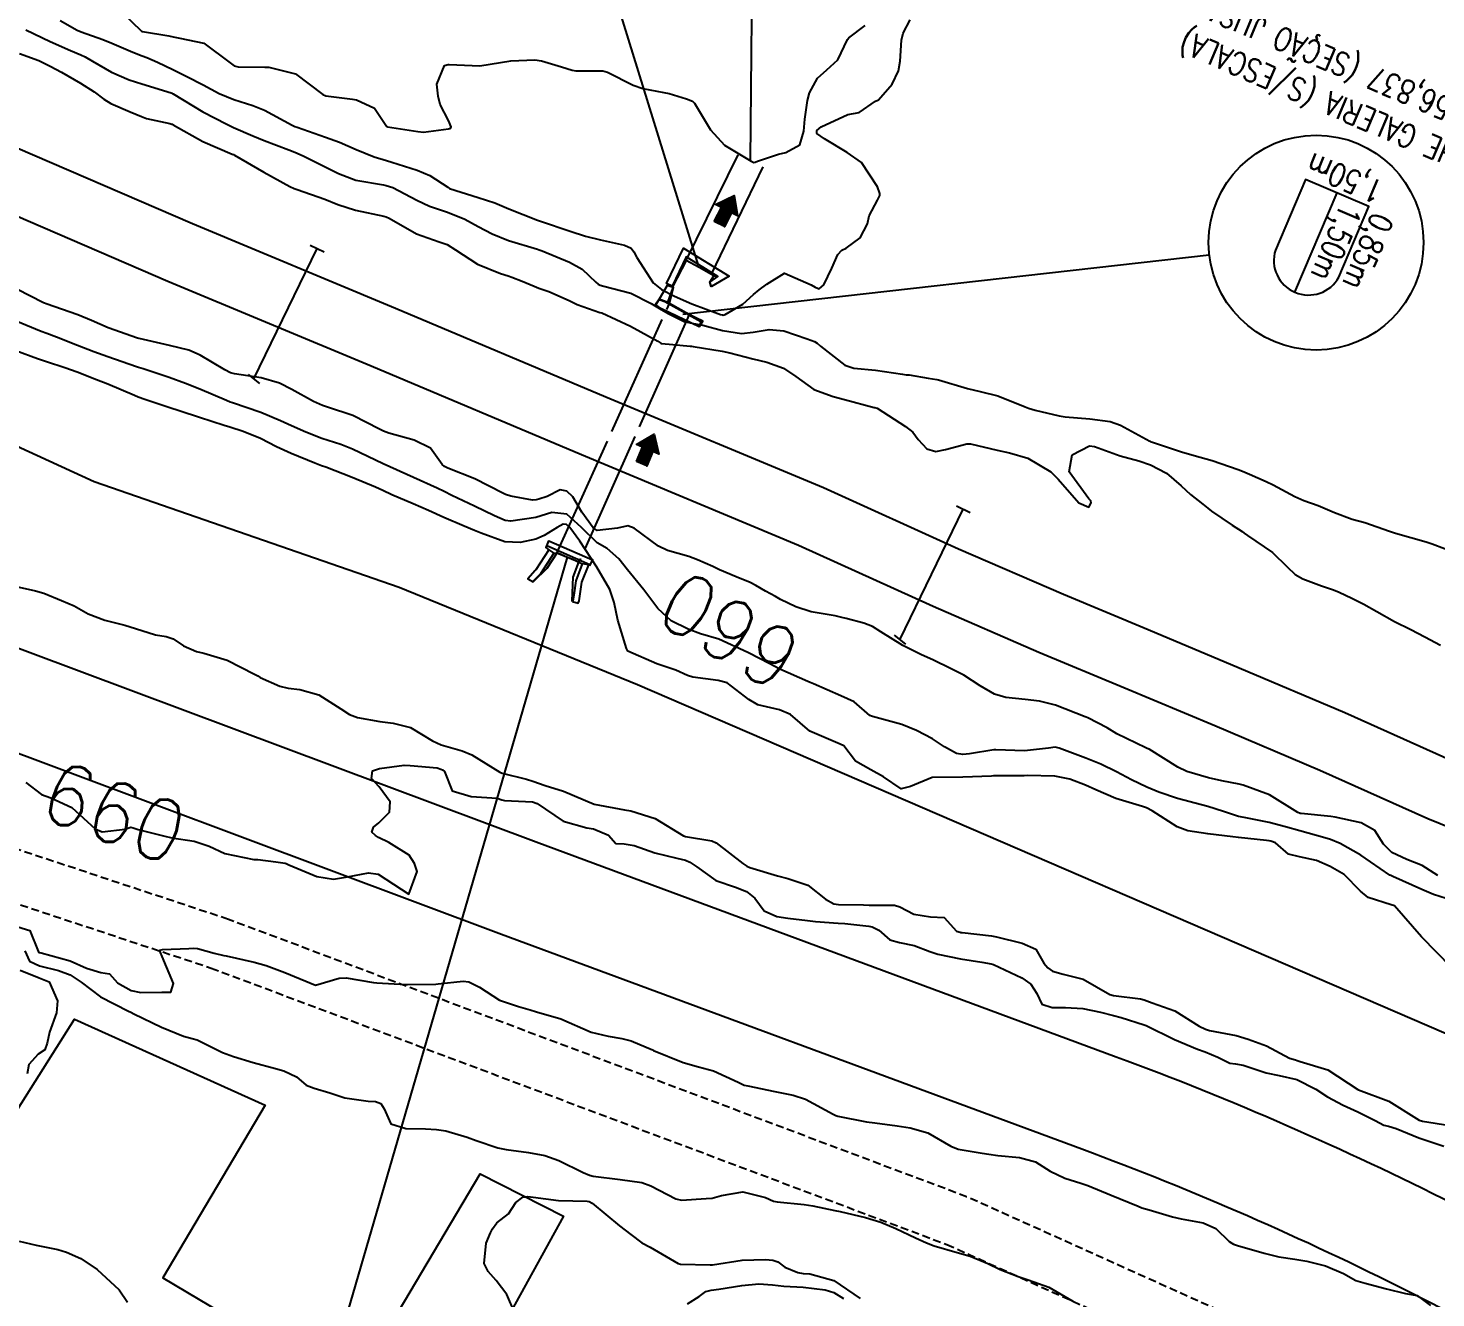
# Model space of a CAD drawing. Header units: metres. Extents: x 292545 to 299085, y 7450245 to 7463078.
# Drawn here: x 296297.8 to 296389.5, y 7461569.7 to 7461652.4 of the extents above; entities that cross this region are included whole.
import ezdxf
from ezdxf.enums import TextEntityAlignment as Align

# ---------------------------------------------------------------- set-up
doc = ezdxf.new("R2010")
doc.units = ezdxf.units.M
for name, pattern in [('CONTINUO', [0]), ('DASHED', [0.75, 0.5, -0.25]), ('TRACEJADO', [8.7, 8, -0.7])]:
    doc.linetypes.add(name, pattern=pattern)
for name, color, linetype in [('BUEIRO', 151, 'Continuous'), ('Cotas', 45, 'Continuous'), ('Curvas de Nivel 1m', 11, 'Continuous'), ('Curvas de Nivel 5m', 15, 'Continuous'), ('Edificações', 30, 'Continuous'), ('Hidrografia', 140, 'Continuous'), ('Linha Férrea', 20, 'Continuous'), ('Pórtico', 62, 'Continuous'), ('TEXTO', 45, 'Continuous'), ('Vias Primárias', 230, 'Continuous'), ('Vias Secundárias', 230, 'DASHED')]:
    doc.layers.add(name, color=color, linetype=linetype)
doc.styles.add('ROMANS', font='romans', dxfattribs={"height": 0.2})
doc.styles.add('SIMPLEX', font='simplex', dxfattribs={"height": 0.2})
doc.styles.add('Style-STANDARD', font='STANDARD.shx')

msp = doc.modelspace()

# ---------------------------------------------------------------- hatches: boundary and pattern name
at = {"layer": 'TEXTO'}
for points in [[(296342.447, 7461639.858), (296342.914, 7461640.759), (296342.532, 7461640.957), (296343.74, 7461641.552), (296343.952, 7461640.222), (296343.57, 7461640.42), (296343.104, 7461639.518)], [(296337.372, 7461624.22), (296337.772, 7461625.152), (296337.377, 7461625.322), (296338.539, 7461626.002), (296338.846, 7461624.692), (296338.451, 7461624.861), (296338.051, 7461623.928)]]:
    msp.add_hatch(color=256, dxfattribs=at).paths.add_polyline_path(points)

# ---------------------------------------------------------------- linework, layer by layer
at = {"layer": 'BUEIRO', "linetype": 'TRACEJADO', "flags": 128}
for points in [[(296340.618, 7461637.306), (296344.007, 7461644.184)], [(296342.277, 7461636.469), (296345.628, 7461643.4)], [(296332.192, 7461618.248), (296339.525, 7461634.503)], [(296340.802, 7461633.794), (296333.624, 7461617.66)]]:
    msp.add_lwpolyline(points, dxfattribs=at)
at = {"layer": 'BUEIRO', "linetype": 'CONTINUO'}
for points in [[(296339.702, 7461635.646, 658.021), (296339.342, 7461635.82, 658.021), (296340.451, 7461638.119, 658.077), (296343.409, 7461636.28, 657.857), (296342.265, 7461635.612, 657.946)], [(296342.265, 7461635.612, 657.946), (296342.162, 7461635.897, 657.946), (296342.683, 7461636.26, 657.857), (296340.618, 7461637.544, 658.077), (296339.702, 7461635.646, 658.021)], [(296342.265, 7461635.612, 657.946), (296342.25, 7461635.606, 656.797), (296342.154, 7461635.901, 656.391), (296342.423, 7461636.312, 656.441), (296341.467, 7461636.861, 656.266), (296340.618, 7461637.306, 656.478), (296339.737, 7461635.63, 656.676), (296339.702, 7461635.646, 658.021)], [(296340.618, 7461637.306, 656.478), (296340.618, 7461637.544, 658.077)], [(296342.423, 7461636.312, 656.441), (296342.683, 7461636.26, 657.857)], [(296339.525, 7461634.503, 656.937), (296339.789, 7461635.554, 656.861), (296339.765, 7461635.541, 658.244), (296339.388, 7461635.674, 658.244), (296338.856, 7461634.791, 658.995)], [(296339.42, 7461634.568, 658.958), (296339.765, 7461635.541, 658.244)], [(296338.856, 7461634.791, 658.995), (296338.625, 7461634.435, 658.773), (296338.643, 7461634.428, 659.353)], [(296341.454, 7461632.992, 659.737), (296341.481, 7461633.012, 659.046), (296341.694, 7461633.354, 658.617), (296341.296, 7461633.55, 656.959), (296340.802, 7461633.794, 656.837), (296339.525, 7461634.503, 656.937), (296339.42, 7461634.568, 658.958), (296338.856, 7461634.791, 658.995), (296338.847, 7461634.761, 659.213)], [(296339.525, 7461634.503, 656.937), (296339.513, 7461634.489, 657.763), (296339.744, 7461634.364, 658.31), (296340.118, 7461634.157, 658.467), (296340.59, 7461633.898, 658.311), (296340.728, 7461633.822, 657.685), (296340.802, 7461633.794, 656.837)], [(296341.579, 7461633.345, 659.711), (296341.694, 7461633.354, 658.617)], [(296331.67, 7461619.053, 660.289), (296331.615, 7461618.941, 659.353), (296331.473, 7461618.614, 659.402)], [(296331.667, 7461618.469, 659.437), (296330.817, 7461617.153, 658.368), (296330.789, 7461617.124, 658.11), (296330.306, 7461616.567, 657.85), (296330.637, 7461616.409, 657.794)], [(296332.003, 7461618.251, 659.437), (296331.13, 7461616.901, 658.368), (296331.102, 7461616.873, 658.11), (296330.637, 7461616.409, 657.794)], [(296333.207, 7461615.104, 657.837), (296333.182, 7461615.142, 657.115), (296333.244, 7461616.68, 657.067), (296333.624, 7461617.66, 657.107), (296332.192, 7461618.248, 656.939), (296331.543, 7461617.24, 656.738), (296330.652, 7461616.383, 656.987)], [(296331.536, 7461618.721, 660.308), (296331.473, 7461618.614, 659.402), (296331.667, 7461618.469, 659.437), (296332.003, 7461618.251, 659.437)], [(296332.003, 7461618.251, 659.437), (296332.192, 7461618.248, 656.939)], [(296332.192, 7461618.248, 656.939), (296332.237, 7461618.259, 657.919), (296332.296, 7461618.241, 658.529), (296332.835, 7461618.004, 658.643), (296333.271, 7461617.824, 658.539), (296333.362, 7461617.785, 657.872), (296333.624, 7461617.66, 657.107)], [(296334.285, 7461617.476, 659.228), (296333.837, 7461617.558, 659.435), (296333.434, 7461616.453, 658.788), (296333.289, 7461615.51, 658.343), (296333.252, 7461615.251, 657.938), (296333.207, 7461615.104, 657.837)], [(296333.207, 7461615.104, 657.837), (296333.59, 7461614.987, 657.837), (296333.635, 7461615.134, 657.938), (296333.684, 7461615.452, 658.343), (296333.823, 7461616.353, 658.788), (296334.285, 7461617.476, 659.228), (296334.346, 7461617.479, 660.348)], [(296333.624, 7461617.66, 657.107), (296333.837, 7461617.558, 659.435)], [(296334.285, 7461617.476, 659.228), (296334.354, 7461617.471, 659.517), (296334.532, 7461617.807, 659.517), (296334.509, 7461617.809, 660.361)], [(296330.306, 7461616.567, 657.85), (296330.652, 7461616.383, 656.987), (296330.637, 7461616.409, 657.794)]]:
    msp.add_polyline3d(points, dxfattribs=at)
for points in [[(296341.454, 7461632.992, 659.737), (296339.003, 7461634.16, 659.741), (296338.643, 7461634.428, 659.353), (296338.847, 7461634.761, 659.213), (296339.234, 7461634.628, 659.744), (296341.579, 7461633.345, 659.711)], [(296331.67, 7461619.053, 660.289), (296334.509, 7461617.809, 660.361), (296334.346, 7461617.479, 660.348), (296331.536, 7461618.721, 660.308)]]:
    msp.add_polyline3d(points, close=True, dxfattribs=at)
at = {"layer": 'Curvas de Nivel 1m', "flags": 128}
for points, elevation in [([(296303.221, 7461654.092), (296305.127, 7461652.251), (296305.203, 7461652.219), (296306.919, 7461651.943), (296307.199, 7461651.87), (296307.631, 7461651.783), (296309.196, 7461651.47), (296310.917, 7461650.183), (296311.18, 7461649.995), (296311.427, 7461649.928), (296313.179, 7461649.899), (296313.436, 7461649.891), (296315.173, 7461649.473), (296316.945, 7461648.112), (296317.152, 7461648.03), (296318.887, 7461647.82), (296319.15, 7461647.777), (296320.308, 7461647.232), (296321.1, 7461646.06), (296321.133, 7461646.035), (296321.167, 7461646.025), (296323.128, 7461645.702), (296323.505, 7461645.657), (296325.131, 7461645.874), (296325.235, 7461645.906), (296325.297, 7461646.008), (296325.137, 7461646.427), (296324.6, 7461647.471), (296324.456, 7461648.02), (296324.379, 7461648.804), (296324.867, 7461650.013), (296325.113, 7461650.081), (296325.184, 7461650.082), (296327.183, 7461649.99), (296329.187, 7461650.321), (296330.747, 7461650.385), (296331.187, 7461650.316), (296332.504, 7461649.927), (296333.18, 7461649.708), (296333.43, 7461649.666), (296335.18, 7461649.666), (296335.496, 7461649.569), (296337.162, 7461648.739), (296337.799, 7461648.503), (296339.157, 7461648.244), (296339.5, 7461648.189), (296340.636, 7461647.828), (296341.02, 7461647.691), (296341.15, 7461647.549), (296342.202, 7461645.809), (296343.118, 7461644.811), (296344.846, 7461643.774), (296345.027, 7461643.696), (296345.102, 7461643.706), (296345.254, 7461643.768), (296346.623, 7461644.242), (296347.112, 7461644.336), (296348.022, 7461644.838), (296348.287, 7461645.738), (296348.353, 7461646.525), (296348.526, 7461647.736), (296348.654, 7461648.239), (296349.168, 7461649.194), (296349.776, 7461649.721), (296350.506, 7461650.387), (296351.121, 7461651.701), (296351.204, 7461651.813), (296352.276, 7461652.626)], 658), ([(296299.838, 7461652.939), (296300.954, 7461652.302), (296301.202, 7461652.197), (296302.621, 7461651.703), (296303.195, 7461651.461), (296304.569, 7461650.876), (296305.187, 7461650.64), (296305.472, 7461650.532), (296306.179, 7461650.235), (296307.176, 7461649.759), (296308.083, 7461649.297), (296309.161, 7461648.746), (296310.184, 7461648.19), (296311.149, 7461647.791), (296312.396, 7461647.412), (296313.142, 7461647.093), (296314.94, 7461646.132), (296315.132, 7461646.043), (296315.267, 7461645.993), (296317.125, 7461645.349), (296318.04, 7461645.014), (296319.11, 7461644.542), (296320.287, 7461644.068), (296321.1, 7461643.813), (296321.449, 7461643.707), (296323.094, 7461643.189), (296323.918, 7461642.855), (296325.084, 7461642.078), (296325.209, 7461642.009), (296327.077, 7461641.418), (296328.157, 7461641.057), (296329.07, 7461640.671), (296330.925, 7461639.941), (296331.062, 7461639.9), (296331.122, 7461639.88), (296333.052, 7461639.215), (296334.062, 7461638.89), (296335.044, 7461638.655), (296336.602, 7461638.312), (296337.037, 7461638.112), (296337.205, 7461637.868), (296337.4, 7461637.496), (296338.473, 7461635.855), (296339.006, 7461635.42), (296339.851, 7461634.987), (296340.993, 7461634.475), (296342.855, 7461633.801), (296342.983, 7461633.761), (296343.025, 7461633.757), (296343.15, 7461633.798), (296344.316, 7461634.464), (296345.003, 7461635.088), (296345.376, 7461635.406), (296345.866, 7461635.767), (296347.02, 7461636.492), (296348.766, 7461635.732), (296349.01, 7461635.561), (296349.271, 7461635.464), (296349.584, 7461635.721), (296350.115, 7461636.805), (296350.497, 7461637.708), (296350.754, 7461637.987), (296351.039, 7461638.122), (296351.956, 7461638.784), (296352.421, 7461639.686), (296352.527, 7461640.227), (296353.079, 7461641.245), (296353.223, 7461641.537), (296353.225, 7461641.679), (296353.087, 7461642.114), (296352.029, 7461643.691), (296351.112, 7461644.338), (296349.624, 7461645.224), (296349.131, 7461645.582), (296349.124, 7461645.73), (296349.133, 7461645.768), (296349.42, 7461646.01), (296351.144, 7461646.809), (296351.879, 7461646.959), (296352.951, 7461647.682), (296353.091, 7461647.743), (296353.154, 7461647.771), (296354.031, 7461648.805), (296354.446, 7461649.667), (296354.565, 7461650.283), (296354.64, 7461651.666), (296354.752, 7461652.12), (296355.216, 7461652.978)], 659), ([(296297.187, 7461650.787), (296298.451, 7461650.327), (296299.178, 7461649.967), (296299.916, 7461649.568), (296301.161, 7461648.858), (296302.053, 7461648.287), (296302.688, 7461647.817), (296303.146, 7461647.537), (296304.397, 7461647.001), (296305.137, 7461646.678), (296305.455, 7461646.564), (296306.99, 7461646.222), (296307.106, 7461646.194), (296307.133, 7461646.183), (296307.203, 7461646.149), (296309.121, 7461645.057), (296311.05, 7461644.244), (296311.113, 7461644.213), (296311.139, 7461644.206), (296311.184, 7461644.179), (296313.096, 7461643.054), (296314.79, 7461642.133), (296315.082, 7461642.002), (296315.272, 7461641.937), (296317.075, 7461641.305), (296317.926, 7461640.951), (296319.068, 7461640.583), (296320.927, 7461640.199), (296321.064, 7461640.163), (296321.267, 7461640.058), (296323.048, 7461639.054), (296324.529, 7461638.529), (296325.038, 7461638.346), (296325.592, 7461638.004), (296327.024, 7461637.077), (296328.528, 7461636.464), (296329.016, 7461636.303), (296329.266, 7461636.217), (296329.943, 7461635.956), (296330.704, 7461635.638), (296331.009, 7461635.514), (296331.66, 7461635.28), (296333.001, 7461634.696), (296333.525, 7461634.439), (296334.993, 7461633.928), (296335.122, 7461633.889), (296336.98, 7461633.035), (296338.768, 7461632.05), (296338.964, 7461631.919), (296339.017, 7461631.903), (296339.749, 7461631.838), (296340.866, 7461631.725), (296340.962, 7461631.722), (296341.071, 7461631.71), (296342.959, 7461631.397), (296343.466, 7461631.287), (296344.954, 7461630.9), (296345.877, 7461630.691), (296346.948, 7461630.299), (296347.757, 7461629.742), (296348.93, 7461628.898), (296350.193, 7461628.449), (296350.921, 7461628.255), (296352.856, 7461627.739), (296352.914, 7461627.726), (296353.056, 7461627.679), (296354.901, 7461626.488), (296355.373, 7461626.128), (296355.734, 7461625.647), (296356.288, 7461625.04), (296356.885, 7461624.875), (296357.503, 7461625.004), (296358.889, 7461625.372), (296359.131, 7461625.366), (296360.883, 7461624.947), (296361.685, 7461624.773), (296362.876, 7461624.43), (296364.369, 7461623.545), (296364.858, 7461623.075), (296366.195, 7461621.526), (296366.84, 7461621.242), (296366.999, 7461621.518), (296366.973, 7461621.647), (296366.846, 7461621.779), (296365.566, 7461623.533), (296365.756, 7461624.655), (296366.889, 7461625.237), (296367.218, 7461625.185), (296368.879, 7461624.592), (296370.103, 7461624.249), (296370.871, 7461624.009), (296371.914, 7461623.459), (296372.855, 7461622.635), (296373.468, 7461622.06), (296374.282, 7461621.428), (296374.598, 7461621.181), (296374.839, 7461620.99), (296376.178, 7461620.058), (296376.826, 7461619.66), (296376.971, 7461619.544), (296377.18, 7461619.395), (296378.807, 7461618.281), (296379.761, 7461617.36), (296380.282, 7461616.852), (296380.785, 7461616.567), (296382.007, 7461616.112), (296382.778, 7461615.85), (296383.153, 7461615.701), (296383.98, 7461615.312), (296384.767, 7461614.916), (296385.617, 7461614.435), (296386.751, 7461613.799), (296387.822, 7461613.269), (296388.738, 7461612.798), (296389.744, 7461612.256)], 661), ([(296389.571, 7461597.245), (296388.563, 7461597.906), (296387.554, 7461598.284), (296386.575, 7461598.749), (296386.032, 7461599.288), (296385.477, 7461600.182), (296384.597, 7461600.67), (296382.885, 7461601.042), (296382.601, 7461601.09), (296380.669, 7461601.283), (296380.602, 7461601.292), (296380.56, 7461601.308), (296380.452, 7461601.352), (296378.62, 7461602.495), (296376.89, 7461603.136), (296376.63, 7461603.19), (296375.503, 7461603.411), (296374.635, 7461603.605), (296373.22, 7461604.022), (296372.641, 7461604.298), (296370.77, 7461605.469), (296370.654, 7461605.53), (296370.559, 7461605.566), (296368.663, 7461606.47), (296368.043, 7461606.876), (296366.78, 7461607.518), (296366.674, 7461607.559), (296366.603, 7461607.591), (296364.685, 7461608.355), (296363.633, 7461608.611), (296362.69, 7461608.712), (296361.434, 7461608.841), (296360.695, 7461609.058), (296359.764, 7461609.599), (296358.71, 7461610.299), (296357.831, 7461610.74), (296356.719, 7461611.275), (296355.912, 7461611.648), (296354.731, 7461612.223), (296353.298, 7461613.121), (296352.75, 7461613.463), (296352.185, 7461613.689), (296351.043, 7461613.993), (296350.756, 7461614.065), (296350.315, 7461614.156), (296348.76, 7461614.43), (296347.75, 7461614.753), (296346.768, 7461615.229), (296346.43, 7461615.415), (296345.786, 7461615.765), (296345.149, 7461616.147), (296344.779, 7461616.343), (296343.878, 7461616.693), (296342.787, 7461617.169), (296342.353, 7461617.371), (296341.356, 7461617.814), (296340.796, 7461618.027), (296339.391, 7461618.424), (296338.811, 7461618.694), (296337.238, 7461619.866), (296336.824, 7461620.02), (296336.152, 7461619.88), (296334.821, 7461619.722), (296334.55, 7461619.903), (296333.818, 7461620.926), (296333.236, 7461621.916), (296332.848, 7461622.29), (296332.41, 7461622.364), (296331.567, 7461621.933), (296331.015, 7461621.764), (296330.841, 7461621.723), (296330.601, 7461621.704), (296329.193, 7461621.965), (296328.844, 7461622.059), (296328.667, 7461622.15), (296326.859, 7461623.087), (296325.09, 7461623.788), (296324.871, 7461623.881), (296324.711, 7461624.012), (296323.954, 7461625.094), (296322.889, 7461625.605), (296321.253, 7461626.056), (296320.894, 7461626.186), (296320.632, 7461626.327), (296318.91, 7461627.205), (296317.259, 7461627.763), (296316.919, 7461627.87), (296316.346, 7461628.116), (296314.931, 7461628.903), (296314.115, 7461629.322), (296312.938, 7461629.66), (296311.198, 7461629.92), (296310.941, 7461629.996), (296310.563, 7461630.184), (296308.952, 7461631.147), (296308.209, 7461631.465), (296306.958, 7461631.779), (296304.989, 7461632.223), (296304.963, 7461632.229), (296304.884, 7461632.251), (296302.973, 7461632.929), (296301.869, 7461633.397), (296300.985, 7461633.779), (296299.429, 7461634.316), (296298.994, 7461634.457), (296298.759, 7461634.558), (296297.004, 7461635.434)], 661), ([(296390.483, 7461591.24), (296388.513, 7461593.26), (296386.748, 7461595.278), (296386.534, 7461595.347), (296385.048, 7461595.812), (296384.542, 7461596.226), (296383.488, 7461597.321), (296382.561, 7461597.845), (296381.681, 7461598.224), (296380.574, 7461598.462), (296379.857, 7461598.642), (296379.004, 7461599.374), (296378.692, 7461599.487), (296378.584, 7461599.51), (296378.428, 7461599.538), (296376.586, 7461599.72), (296376.22, 7461599.77), (296374.588, 7461599.966), (296373.299, 7461600.149), (296372.593, 7461600.427), (296370.965, 7461601.466), (296370.606, 7461601.653), (296370.337, 7461601.742), (296368.615, 7461602.269), (296367.304, 7461602.828), (296366.627, 7461603.132), (296365.61, 7461603.53), (296364.635, 7461603.713), (296362.823, 7461603.755), (296362.635, 7461603.749), (296362.463, 7461603.744), (296360.634, 7461603.733), (296360.5, 7461603.726), (296358.633, 7461603.653), (296356.633, 7461603.64), (296355.229, 7461603.048), (296354.622, 7461602.9), (296353.466, 7461603.672), (296352.638, 7461604.142), (296351.638, 7461604.69), (296350.891, 7461605.706), (296350.654, 7461605.814), (296350.506, 7461605.86), (296348.667, 7461606.66), (296347.423, 7461607.743), (296346.686, 7461608.031), (296345.284, 7461608.366), (296344.692, 7461608.715), (296343.285, 7461609.794), (296342.704, 7461609.951), (296341.052, 7461610.171), (296340.707, 7461610.277), (296339.934, 7461610.615), (296338.715, 7461611.03), (296336.824, 7461611.869), (296336.726, 7461612.046), (296336.159, 7461613.879), (296335.917, 7461615.036), (296335.636, 7461615.887), (296334.794, 7461617.327), (296334.433, 7461617.904), (296333.69, 7461619.036), (296333.036, 7461619.918), (296332.825, 7461620.116), (296332.613, 7461620.134), (296332.213, 7461619.926), (296331.355, 7461619.398), (296330.815, 7461619.163), (296329.797, 7461618.939), (296328.813, 7461618.989), (296327.267, 7461619.537), (296326.82, 7461619.731), (296326.161, 7461619.997), (296324.828, 7461620.568), (296323.824, 7461621.017), (296322.837, 7461621.456), (296321.451, 7461622.054), (296320.847, 7461622.326), (296320.369, 7461622.546), (296318.859, 7461623.177), (296317.138, 7461623.836), (296316.87, 7461623.942), (296316.436, 7461624.114), (296314.879, 7461624.736), (296313.92, 7461625.181), (296312.888, 7461625.706), (296311.75, 7461626.171), (296310.897, 7461626.451), (296310.513, 7461626.57), (296308.906, 7461627.08), (296307.644, 7461627.487), (296306.915, 7461627.724), (296305.35, 7461628.246), (296304.924, 7461628.401), (296304.671, 7461628.507), (296302.933, 7461629.262), (296302.2, 7461629.546), (296300.94, 7461630.031), (296300.14, 7461630.308), (296298.947, 7461630.698), (296298.368, 7461630.906), (296296.954, 7461631.435)], 659), ([(296296.77, 7461616.108), (296298.239, 7461615.8), (296298.766, 7461615.631), (296299.914, 7461615.155), (296300.758, 7461614.809), (296301.652, 7461614.291), (296302.749, 7461613.886), (296304.049, 7461613.564), (296304.744, 7461613.333), (296306.049, 7461612.928), (296306.739, 7461612.816), (296307.188, 7461612.674), (296307.87, 7461612.213), (296308.728, 7461611.839), (296309.192, 7461611.729), (296310.719, 7461611.273), (296312.506, 7461610.362), (296312.704, 7461610.25), (296312.872, 7461610.157), (296314.14, 7461609.581), (296314.696, 7461609.448), (296315.459, 7461609.358), (296316.692, 7461609.024), (296318.122, 7461608.096), (296318.678, 7461607.732), (296319.213, 7461607.544), (296320.671, 7461607.291), (296321.539, 7461607.182), (296322.666, 7461606.889), (296324.091, 7461606.026), (296324.65, 7461605.755), (296326.025, 7461605.377), (296326.644, 7461605.116), (296328.478, 7461603.972), (296328.632, 7461603.904), (296330.209, 7461603.527), (296330.628, 7461603.404), (296331.435, 7461603.122), (296332.621, 7461602.753), (296334.613, 7461601.9), (296336.608, 7461601.533), (296337.012, 7461601.46), (296338.6, 7461600.966), (296340.442, 7461599.831), (296340.582, 7461599.779), (296342.28, 7461599.505), (296342.579, 7461599.377), (296344.318, 7461598.03), (296344.564, 7461597.852), (296344.771, 7461597.778), (296346.555, 7461597.224), (296347.245, 7461597.057), (296348.546, 7461596.617), (296349.694, 7461595.718), (296350.227, 7461595.41), (296350.529, 7461595.359), (296352.173, 7461595.329), (296352.529, 7461595.325), (296354.177, 7461595.312), (296354.528, 7461595.215), (296355.454, 7461594.72), (296356.522, 7461594.555), (296357.419, 7461594.523), (296358.231, 7461593.614), (296358.454, 7461593.552), (296358.512, 7461593.541), (296358.589, 7461593.532), (296360.51, 7461593.329), (296360.84, 7461593.256), (296362.506, 7461592.844), (296363.394, 7461592.449), (296363.914, 7461591.549), (296364.166, 7461591.231), (296364.478, 7461591.017), (296365.176, 7461590.833), (296366.473, 7461590.503), (296368.214, 7461589.502), (296368.462, 7461589.422), (296370.212, 7461589.225), (296370.46, 7461589.158), (296370.97, 7461588.953), (296372.453, 7461588.436), (296374.033, 7461587.434), (296374.44, 7461587.231), (296374.704, 7461587.161), (296376.434, 7461586.822), (296377.226, 7461586.597), (296378.425, 7461586.158), (296379.926, 7461585.357), (296380.302, 7461585.242), (296380.411, 7461585.206), (296380.621, 7461585.137), (296382.405, 7461584.588), (296384.372, 7461583.31), (296384.393, 7461583.297), (296384.411, 7461583.291), (296386.382, 7461582.556), (296388.199, 7461581.428), (296388.364, 7461581.316), (296388.578, 7461581.258), (296390.36, 7461580.972)], 659), ([(296296.51, 7461594.09), (296297.852, 7461593.675), (296298.397, 7461592.321), (296298.426, 7461592.255), (296298.492, 7461592.227), (296298.609, 7461592.202), (296300.487, 7461591.692), (296301.551, 7461591.22), (296302.479, 7461590.936), (296303.059, 7461590.852), (296303.563, 7461590.264), (296304.466, 7461589.769), (296305.085, 7461589.623), (296306.464, 7461589.644), (296307.04, 7461589.648), (296307.212, 7461590.223), (296306.49, 7461591.983), (296306.371, 7461592.231), (296306.338, 7461592.388), (296306.495, 7461592.42), (296308.209, 7461592.499), (296308.496, 7461592.524), (296308.78, 7461592.49), (296309.864, 7461592.189), (296310.491, 7461592.039), (296310.658, 7461592.011), (296312.485, 7461591.606), (296313.25, 7461591.384), (296314.475, 7461590.941), (296316.463, 7461590.11), (296318.003, 7461590.561), (296318.47, 7461590.577), (296320.244, 7461590.286), (296320.466, 7461590.258), (296322.349, 7461590.156), (296322.465, 7461590.156), (296324.311, 7461590.176), (296324.465, 7461590.185), (296326.094, 7461590.37), (296326.468, 7461590.319), (296327.143, 7461589.983), (296328.454, 7461589.12), (296329.699, 7461588.709), (296330.448, 7461588.493), (296330.864, 7461588.36), (296332.443, 7461587.92), (296334.434, 7461587.053), (296335.54, 7461586.78), (296336.43, 7461586.638), (296337.04, 7461586.482), (296338.423, 7461585.883), (296338.488, 7461585.849), (296340.411, 7461585.067), (296341.43, 7461584.792), (296342.404, 7461584.521), (296343.998, 7461583.784), (296344.391, 7461583.599), (296344.629, 7461583.539), (296346.387, 7461583.185), (296347.586, 7461582.943), (296348.383, 7461582.689), (296350.2, 7461581.712), (296350.371, 7461581.613), (296350.504, 7461581.576), (296352.366, 7461581.2), (296352.915, 7461581.131), (296354.362, 7461580.943), (296355.208, 7461580.804), (296356.356, 7461580.488), (296357.866, 7461579.625), (296358.341, 7461579.429), (296359.898, 7461579.157), (296360.338, 7461579.089), (296360.916, 7461579.005), (296362.336, 7461578.875), (296363.381, 7461578.602), (296364.328, 7461577.999), (296365.288, 7461577.53), (296366.318, 7461577.217), (296366.778, 7461577.054), (296368.307, 7461576.425), (296370.068, 7461575.702), (296370.295, 7461575.612), (296370.774, 7461575.465), (296372.289, 7461575.02), (296372.852, 7461574.88), (296374.285, 7461574.625), (296375.11, 7461574.246), (296375.993, 7461573.404), (296376.167, 7461573.296), (296376.271, 7461573.246), (296376.525, 7461573.142), (296378.266, 7461572.64), (296379.227, 7461572.406), (296380.262, 7461572.265), (296381.04, 7461572.128), (296382.258, 7461571.833), (296383.439, 7461571.318), (296384.246, 7461570.858), (296384.856, 7461570.688), (296386.239, 7461570.322), (296387.48, 7461570.022), (296388.232, 7461569.886), (296389.095, 7461569.251)], 661), ([(296297.527, 7461592.334), (296297.83, 7461591.674), (296298.483, 7461591.372), (296299.734, 7461591.054), (296300.478, 7461590.779), (296301.212, 7461590.293), (296302.459, 7461589.352), (296304.289, 7461588.408), (296304.444, 7461588.345), (296304.646, 7461588.248), (296306.434, 7461587.365), (296307.861, 7461586.783), (296308.427, 7461586.63), (296308.761, 7461586.54), (296309.459, 7461586.194), (296310.416, 7461585.723), (296311.128, 7461585.457), (296312.406, 7461585.062), (296313.867, 7461584.679), (296314.399, 7461584.533), (296315.23, 7461584.127), (296315.853, 7461583.583), (296316.386, 7461583.389), (296317.399, 7461583.083), (296318.38, 7461582.764), (296319.899, 7461582.554), (296320.377, 7461582.519), (296320.717, 7461582.405), (296320.943, 7461582.061), (296321.386, 7461581.078), (296322.36, 7461580.768), (296323.646, 7461580.742), (296324.36, 7461580.699), (296324.963, 7461580.615), (296326.355, 7461580.209), (296326.94, 7461579.984), (296328.338, 7461579.515), (296328.893, 7461579.409), (296330.335, 7461579.201), (296331.408, 7461579.008), (296332.331, 7461578.682), (296333.896, 7461577.904), (296334.321, 7461577.736), (296334.549, 7461577.67), (296336.319, 7461577.448), (296337.721, 7461577.263), (296338.315, 7461577.045), (296339.949, 7461576.191), (296340.306, 7461576.105), (296341.92, 7461576.201), (296342.307, 7461576.23), (296342.918, 7461576.41), (296344.312, 7461576.655), (296345.789, 7461576.284), (296346.306, 7461576.04), (296346.536, 7461575.987), (296348.304, 7461575.818), (296348.858, 7461575.724), (296350.299, 7461575.433), (296350.64, 7461575.364), (296352.292, 7461574.979), (296353.303, 7461574.659), (296354.282, 7461574.253), (296355.553, 7461573.647), (296356.27, 7461573.327), (296356.772, 7461573.131), (296358.264, 7461572.683), (296359.114, 7461572.46), (296360.257, 7461571.976), (296361.066, 7461571.582), (296362.246, 7461571.12), (296362.899, 7461570.907), (296364.236, 7461570.424), (296365.809, 7461569.526)], 662), ([(296297.234, 7461591.092), (296298.476, 7461590.579), (296299.127, 7461590.313), (296299.669, 7461589.094), (296299.592, 7461588.313), (296299.152, 7461587.041), (296298.995, 7461586.321), (296298.844, 7461585.896), (296298.412, 7461585.621), (296297.805, 7461584.933), (296297.687, 7461584.337)], 663), ([(296329.469, 7461568.702), (296328.926, 7461569.963), (296328.242, 7461570.871), (296327.716, 7461571.446), (296327.452, 7461571.982), (296327.582, 7461573.296), (296327.877, 7461573.974), (296328.01, 7461574.24), (296328.283, 7461574.625), (296329.033, 7461575.222), (296329.53, 7461575.958), (296329.967, 7461576.293), (296330.307, 7461576.338), (296330.648, 7461576.286), (296332.305, 7461576.079), (296334.164, 7461576.041), (296334.304, 7461576.009), (296334.489, 7461575.898), (296336.281, 7461574.426), (296337.019, 7461573.869), (296337.734, 7461573.325), (296338.265, 7461573.037), (296340.104, 7461571.982), (296340.254, 7461571.936), (296342.178, 7461571.887), (296342.254, 7461571.879), (296342.33, 7461571.885), (296344.257, 7461572.194), (296345.781, 7461572.242), (296346.257, 7461572.199), (296346.579, 7461572.078), (296347.047, 7461571.748), (296347.897, 7461571.383), (296348.247, 7461571.333), (296348.668, 7461571.304), (296350.24, 7461570.859), (296351.948, 7461569.693)], 663), ([(296297.173, 7461573.438), (296298.265, 7461573.162), (296299.679, 7461572.891), (296300.259, 7461572.708), (296301.179, 7461572.291), (296302.246, 7461571.591), (296303.677, 7461570.266), (296304.221, 7461569.447)], 663), ([(296340.703, 7461569.348), (296341.47, 7461569.818), (296341.896, 7461570.154), (296342.237, 7461570.245), (296342.748, 7461570.312), (296344.241, 7461570.553), (296345.355, 7461570.656), (296346.241, 7461570.585), (296346.987, 7461570.496), (296348.233, 7461570.429), (296349.676, 7461570.271), (296350.229, 7461570.091), (296350.855, 7461569.704)], 664)]:
    msp.add_lwpolyline(points, dxfattribs=dict(at, elevation=elevation))
at = {"layer": 'Curvas de Nivel 5m', "elevation": 660, "flags": 128}
for points in [[(296297.597, 7461652.336), (296299.195, 7461651.576), (296300.52, 7461650.977), (296301.187, 7461650.701), (296301.466, 7461650.576), (296301.937, 7461650.289), (296303.173, 7461649.576), (296304.337, 7461649.087), (296305.161, 7461648.817), (296307.078, 7461648.221), (296307.137, 7461648.204), (296307.153, 7461648.196), (296307.203, 7461648.169), (296309.141, 7461646.985), (296310.684, 7461646.184), (296311.131, 7461645.974), (296312.386, 7461645.422), (296313.123, 7461645.123), (296314.725, 7461644.526), (296315.115, 7461644.372), (296315.66, 7461644.125), (296317.103, 7461643.416), (296317.972, 7461642.977), (296319.088, 7461642.545), (296320.905, 7461642.241), (296321.084, 7461642.203), (296321.502, 7461642.056), (296323.075, 7461641.241), (296323.891, 7461640.847), (296325.067, 7461640.455), (296326.195, 7461639.999), (296327.056, 7461639.52), (296327.989, 7461639.041), (296329.043, 7461638.607), (296330.932, 7461638.043), (296331.034, 7461638.011), (296331.23, 7461637.938), (296333.026, 7461637.204), (296333.848, 7461636.734), (296334.726, 7461635.894), (296334.875, 7461635.756), (296335.011, 7461635.698), (296335.251, 7461635.647), (296337.006, 7461635.179), (296338.34, 7461634.509), (296338.987, 7461634.125), (296339.483, 7461633.842), (296340.493, 7461633.342), (296340.977, 7461633.23), (296341.693, 7461633.095), (296342.972, 7461632.741), (296344.213, 7461632.545), (296344.971, 7461632.632), (296346.024, 7461632.814), (296346.973, 7461632.721), (296348.5, 7461632.202), (296348.966, 7461632.023), (296349.154, 7461631.917), (296349.365, 7461631.726), (296350.951, 7461630.485), (296351.537, 7461630.289), (296352.948, 7461630.172), (296354.708, 7461629.9), (296354.945, 7461629.868), (296355.138, 7461629.851), (296356.379, 7461629.638), (296356.942, 7461629.553), (296357.044, 7461629.526), (296358.933, 7461628.962), (296359.757, 7461628.775), (296360.926, 7461628.486), (296362.695, 7461627.784), (296362.915, 7461627.69), (296363.341, 7461627.556), (296364.909, 7461627.184), (296365.315, 7461627.13), (296366.908, 7461627.005), (296368.232, 7461626.826), (296368.904, 7461626.59), (296370.816, 7461625.548), (296370.893, 7461625.507), (296371, 7461625.469), (296372.884, 7461624.847), (296373.712, 7461624.606), (296374.876, 7461624.276), (296376.568, 7461623.702), (296376.866, 7461623.587), (296377.305, 7461623.393), (296378.394, 7461622.913), (296378.856, 7461622.691), (296380.265, 7461621.94), (296380.846, 7461621.681), (296381.784, 7461621.341), (296382.839, 7461620.889), (296383.992, 7461620.47), (296384.832, 7461620.233), (296386.427, 7461619.683), (296386.826, 7461619.548), (296387.831, 7461619.27), (296388.819, 7461618.994), (296389.22, 7461618.85), (296390.808, 7461618.235)], [(296390.537, 7461595.622), (296389.304, 7461596.012), (296388.544, 7461596.327), (296386.641, 7461597.19), (296386.552, 7461597.223), (296386.512, 7461597.24), (296386.458, 7461597.281), (296384.572, 7461598.566), (296383.222, 7461599.324), (296382.585, 7461599.587), (296382.22, 7461599.7), (296380.591, 7461600.157), (296379.653, 7461600.423), (296378.596, 7461600.699), (296376.97, 7461601.026), (296376.6, 7461601.1), (296375.612, 7461601.41), (296374.608, 7461601.747), (296374.18, 7461601.856), (296372.615, 7461602.264), (296371.409, 7461602.675), (296370.626, 7461602.997), (296369.628, 7461603.48), (296368.638, 7461604.01), (296367.637, 7461604.499), (296366.647, 7461604.898), (296364.923, 7461605.537), (296364.654, 7461605.602), (296364.213, 7461605.547), (296362.651, 7461605.365), (296360.796, 7461605.444), (296360.651, 7461605.44), (296359.081, 7461605.173), (296358.648, 7461605.135), (296358.234, 7461605.202), (296357.45, 7461605.628), (296356.66, 7461606.141), (296355.624, 7461606.695), (296354.674, 7461607.084), (296352.756, 7461607.605), (296352.682, 7461607.622), (296352.586, 7461607.681), (296351.549, 7461608.555), (296350.695, 7461608.955), (296348.912, 7461609.728), (296348.704, 7461609.829), (296348.545, 7461609.891), (296346.712, 7461610.685), (296346.019, 7461611.064), (296344.723, 7461611.739), (296344.637, 7461611.781), (296342.736, 7461612.642), (296341.557, 7461613.001), (296340.745, 7461613.294), (296339.644, 7461613.841), (296338.761, 7461614.647), (296337.867, 7461615.859), (296336.792, 7461617.15), (296336.233, 7461617.879), (296335.468, 7461618.549), (296334.813, 7461618.922), (296333.788, 7461619.91), (296332.832, 7461620.782), (296331.868, 7461620.894), (296330.829, 7461620.568), (296329.188, 7461620.326), (296328.827, 7461620.38), (296328.13, 7461620.677), (296326.836, 7461621.298), (296325.357, 7461622.005), (296324.847, 7461622.254), (296324.392, 7461622.474), (296322.86, 7461623.18), (296320.873, 7461624.06), (296318.882, 7461625.03), (296318.114, 7461625.32), (296316.889, 7461625.709), (296315.848, 7461626.12), (296314.899, 7461626.542), (296314.18, 7461626.864), (296312.911, 7461627.397), (296311.06, 7461628.039), (296310.921, 7461628.084), (296310.664, 7461628.183), (296308.93, 7461628.918), (296308.01, 7461629.29), (296306.937, 7461629.682), (296305.244, 7461630.247), (296304.944, 7461630.34), (296304.818, 7461630.378), (296302.951, 7461631.03), (296302.031, 7461631.361), (296300.958, 7461631.781), (296299.601, 7461632.314), (296298.966, 7461632.552), (296298.6, 7461632.693), (296296.978, 7461633.349)], [(296297.595, 7461603.307), (296298.615, 7461602.528), (296299.232, 7461602.314), (296300.604, 7461601.682), (296302.123, 7461600.285), (296302.581, 7461600.095), (296304.079, 7461600.258), (296304.449, 7461600.388), (296304.584, 7461600.35), (296304.908, 7461600.247), (296306.579, 7461599.825), (296307.109, 7461599.693), (296308.576, 7461599.476), (296309.539, 7461599.162), (296310.568, 7461598.676), (296312.443, 7461598.282), (296312.564, 7461598.291), (296312.705, 7461598.299), (296313.877, 7461598.14), (296314.49, 7461598.059), (296314.562, 7461598.041), (296314.741, 7461597.948), (296316.554, 7461597.179), (296317.638, 7461597.014), (296318.554, 7461597.158), (296319.915, 7461597.428), (296320.556, 7461597.33), (296322.543, 7461596.04), (296323.092, 7461597.501), (296322.917, 7461598.036), (296322.568, 7461598.567), (296321.242, 7461599.388), (296320.58, 7461599.729), (296320.373, 7461599.855), (296320.138, 7461600.067), (296320.254, 7461600.399), (296320.592, 7461600.689), (296321.288, 7461601.368), (296321.334, 7461602.053), (296320.622, 7461603.016), (296320.12, 7461603.559), (296320.179, 7461604.067), (296320.634, 7461604.211), (296322.247, 7461604.433), (296322.637, 7461604.422), (296324.401, 7461604.257), (296324.634, 7461604.175), (296324.743, 7461604.127), (296324.868, 7461604.016), (296325.374, 7461602.762), (296326.617, 7461602.396), (296328.306, 7461602.283), (296328.615, 7461602.173), (296328.786, 7461602.139), (296330.614, 7461602.056), (296330.912, 7461601.937), (296332.596, 7461600.78), (296334.137, 7461600.357), (296334.589, 7461600.282), (296335.55, 7461599.885), (296336.03, 7461599.33), (296336.577, 7461599.314), (296337.236, 7461599.203), (296338.572, 7461598.729), (296340.018, 7461598.386), (296340.567, 7461598.241), (296340.862, 7461598.122), (296341.318, 7461597.819), (296342.55, 7461596.921), (296343.834, 7461596.496), (296344.539, 7461596.214), (296345.088, 7461595.774), (296345.707, 7461594.95), (296346.521, 7461594.572), (296347.238, 7461594.467), (296348.519, 7461594.318), (296349.044, 7461594.251), (296350.517, 7461594.154), (296350.945, 7461594.131), (296352.515, 7461593.942), (296352.729, 7461593.9), (296353.157, 7461593.68), (296353.886, 7461593.049), (296354.505, 7461592.887), (296355.472, 7461592.681), (296356.499, 7461592.291), (296357, 7461592.135), (296358.495, 7461591.83), (296359.883, 7461591.596), (296360.492, 7461591.497), (296360.633, 7461591.447), (296362.478, 7461590.576), (296363.071, 7461590.163), (296363.461, 7461589.555), (296363.783, 7461588.877), (296364.454, 7461588.643), (296365.327, 7461588.659), (296366.454, 7461588.588), (296367.605, 7461588.354), (296368.449, 7461588.129), (296368.951, 7461587.995), (296370.443, 7461587.524), (296370.573, 7461587.469), (296372.43, 7461586.567), (296373.918, 7461585.937), (296374.418, 7461585.754), (296375.249, 7461585.417), (296376.037, 7461585.034), (296376.409, 7461584.977), (296376.907, 7461584.896), (296378.403, 7461584.406), (296379.253, 7461584.218), (296380.399, 7461583.956), (296381.636, 7461583.338), (296382.388, 7461582.837), (296383.407, 7461582.29), (296384.371, 7461581.856), (296385.5, 7461581.293), (296386.063, 7461580.988), (296386.359, 7461580.912), (296386.864, 7461580.769), (296388.352, 7461580.154), (296389.964, 7461579.627)]]:
    msp.add_lwpolyline(points, dxfattribs=at)
at = {"layer": 'Edificações'}
msp.add_lwpolyline([(296348.628, 7461524.556), (296270.215, 7461569.188), (296279.673, 7461585.806), (296284.955, 7461582.52), (296286.577, 7461585.126), (296295.892, 7461580.175), (296300.778, 7461587.898), (296313.198, 7461582.282), (296306.524, 7461571.04), (296318.84, 7461563.729), (296327.198, 7461577.808), (296332.616, 7461575.052), (296329.217, 7461568.881), (296336.454, 7461564.411), (296332.623, 7461556.882), (296345.11, 7461549.463), (296358.964, 7461542.149)], close=True, dxfattribs=at)
at = {"layer": 'Hidrografia'}
msp.add_lwpolyline([(296219.985, 7461658.326), (296236.539, 7461652.985), (296302.048, 7461622.907), (296321.912, 7461616.04), (296337.448, 7461609.681), (296398.225, 7461583.465), (296425.806, 7461568.502), (296514.939, 7461512.894), (296544.222, 7461481.947), (296583.606, 7461450.882), (296607.101, 7461424.356), (296628.612, 7461398.764), (296644.275, 7461367.307), (296650.756, 7461358.339), (296655.182, 7461340.316), (296656.715, 7461329.433), (296668.982, 7461295.653), (296671.412, 7461294.21), (296670.204, 7461283.588), (296674.716, 7461275.505), (296675.693, 7461247.784)], dxfattribs=at)
at = {"layer": 'Linha Férrea', "linetype": 'Continuous'}
for points in [[(296295.802, 7461645.168), (296308.45, 7461639.725), (296321.687, 7461634.207), (296335.381, 7461628.435), (296349.555, 7461622.524), (296358.362, 7461618.536), (296365.194, 7461615.565), (296370.707, 7461613.274), (296376.633, 7461610.783), (296383.532, 7461607.863), (296390.541, 7461604.713), (296396.953, 7461602.115), (296404.239, 7461598.838), (296412.374, 7461595.207), (296418.87, 7461592.222), (296427.131, 7461588.274), (296435.148, 7461584.246), (296443.555, 7461579.79), (296451.539, 7461575.565)], [(296294.207, 7461641.404), (296306.855, 7461635.961), (296320.106, 7461630.437), (296333.801, 7461624.666), (296347.925, 7461618.775), (296356.704, 7461614.8), (296363.595, 7461611.803), (296369.131, 7461609.503), (296375.045, 7461607.016), (296381.897, 7461604.116), (296388.935, 7461600.954), (296395.347, 7461598.356), (296402.567, 7461595.108), (296410.687, 7461591.483), (296417.135, 7461588.52), (296425.332, 7461584.604), (296433.272, 7461580.614), (296441.641, 7461576.178), (296449.581, 7461571.977)]]:
    msp.add_lwpolyline(points, dxfattribs=at)
at = {"layer": 'Pórtico'}
for points in [[(296316.131, 7461638.306), (296317.033, 7461637.871)], [(296312.453, 7461629.593), (296316.582, 7461638.088)], [(296312.084, 7461629.88), (296312.821, 7461629.307)], [(296354.54, 7461612.609), (296358.669, 7461621.104)], [(296358.219, 7461621.321), (296359.12, 7461620.887)], [(296354.172, 7461612.896), (296354.909, 7461612.322)]]:
    msp.add_lwpolyline(points, dxfattribs=at)
at = {"layer": 'TEXTO', "linetype": 'CONTINUO', "flags": 128}
for points in [[(296342.561, 7461640.971), (296342.572, 7461640.937)], [(296342.651, 7461641.016), (296342.697, 7461640.872)], [(296342.742, 7461641.06), (296342.823, 7461640.807)], [(296343.248, 7461639.798), (296342.833, 7461641.105)], [(296343.313, 7461639.923), (296342.924, 7461641.15)], [(296343.378, 7461640.049), (296343.014, 7461641.194)], [(296343.443, 7461640.175), (296343.105, 7461641.239)], [(296343.508, 7461640.3), (296343.196, 7461641.284)], [(296343.576, 7461640.416), (296343.287, 7461641.328)], [(296343.702, 7461640.351), (296343.377, 7461641.373)], [(296343.827, 7461640.286), (296343.468, 7461641.418)], [(296343.951, 7461640.229), (296343.559, 7461641.462)], [(296343.845, 7461640.89), (296343.65, 7461641.507)], [(296342.542, 7461640.04), (296342.629, 7461639.764)], [(296342.607, 7461640.166), (296342.755, 7461639.699)], [(296342.672, 7461640.292), (296342.881, 7461639.634)], [(296343.006, 7461639.569), (296342.737, 7461640.417)], [(296343.118, 7461639.547), (296342.802, 7461640.543)], [(296343.183, 7461639.672), (296342.867, 7461640.668)], [(296342.477, 7461639.915), (296342.504, 7461639.829)], [(296337.405, 7461625.338), (296337.418, 7461625.304)], [(296337.492, 7461625.389), (296337.548, 7461625.248)], [(296337.579, 7461625.44), (296337.678, 7461625.193)], [(296338.175, 7461624.217), (296337.666, 7461625.491)], [(296338.231, 7461624.347), (296337.754, 7461625.542)], [(296338.287, 7461624.477), (296337.841, 7461625.593)], [(296338.343, 7461624.607), (296337.928, 7461625.644)], [(296338.398, 7461624.737), (296338.015, 7461625.696)], [(296338.458, 7461624.858), (296338.103, 7461625.747)], [(296338.588, 7461624.802), (296338.19, 7461625.798)], [(296338.718, 7461624.747), (296338.277, 7461625.849)], [(296338.845, 7461624.698), (296338.364, 7461625.9)], [(296338.692, 7461625.35), (296338.452, 7461625.951)], [(296337.453, 7461624.408), (296337.561, 7461624.139)], [(296337.509, 7461624.538), (296337.691, 7461624.083)], [(296337.564, 7461624.668), (296337.821, 7461624.027)], [(296337.95, 7461623.972), (296337.62, 7461624.798)], [(296338.064, 7461623.957), (296337.676, 7461624.928)], [(296338.12, 7461624.087), (296337.732, 7461625.058)], [(296337.397, 7461624.278), (296337.431, 7461624.195)]]:
    msp.add_lwpolyline(points, dxfattribs=at)
at = {"layer": 'TEXTO', "linetype": 'CONTINUO'}
for points in [[(296344.938, 7461660.062, 0), (296344.779, 7461643.848, 0)], [(296336.195, 7461653.828, 0), (296341.398, 7461636.978, 0)], [(296383.14, 7461636.226, 0), (296385.096, 7461640.828, 0), (296380.955, 7461642.588, 0), (296378.999, 7461637.987, 0)], [(296380.275, 7461635.239, 0), (296383.026, 7461641.708, 0)], [(296340.409, 7461633.813, 0), (296374.695, 7461637.687, 0)], [(296332.857, 7461617.983, 0), (296272.952, 7461412.207, 0)]]:
    msp.add_polyline3d(points, dxfattribs=at)
for points in [[(296342.447, 7461639.858, 0), (296342.914, 7461640.759, 0), (296342.532, 7461640.957, 0), (296343.74, 7461641.552, 0), (296343.952, 7461640.222, 0), (296343.57, 7461640.42, 0), (296343.104, 7461639.518, 0)], [(296337.372, 7461624.22, 0), (296337.772, 7461625.152, 0), (296337.377, 7461625.322, 0), (296338.539, 7461626.002, 0), (296338.846, 7461624.692, 0), (296338.451, 7461624.861, 0), (296338.051, 7461623.928, 0)]]:
    msp.add_polyline3d(points, close=True, dxfattribs=at)
msp.add_circle((296381.65, 7461638.473), 7, dxfattribs=at)
msp.add_arc((296381.16, 7461637.32), 2.262, 162.85029, 331.08112, dxfattribs=at)
at = {"layer": 'TEXTO'}
for p in [(296343.104, 7461639.518), (296338.051, 7461623.928)]:
    msp.add_point(p, dxfattribs=at)
at = {"layer": 'Vias Primárias'}
for points in [[(296211.683, 7461646.797), (296258.11, 7461626.877), (296291.299, 7461614.233), (296330.84, 7461599.436), (296368.634, 7461585.448, -0.028434), (296390.594, 7461575.869, 0.000017), (296427.552, 7461557.182, 0.000726)], [(296424.649, 7461551.441, -0.000017), (296387.691, 7461570.128, 0.028434), (296366.401, 7461579.415), (296328.596, 7461593.407), (296289.026, 7461608.215), (296255.696, 7461620.913), (296209.136, 7461640.89)]]:
    msp.add_lwpolyline(points, format="xyb", dxfattribs=at)
at = {"layer": 'Vias Secundárias'}
for points in [[(296625.693, 7461315.013), (296617.652, 7461336.067), (296597.889, 7461375.136), (296589.491, 7461392.646), (296559.556, 7461431.133), (296528.438, 7461466.797), (296517.711, 7461477.419), (296510.825, 7461483.398), (296476.607, 7461512.463), (296450.647, 7461530.987, 0.110827), (296439.37, 7461539.686), (296414.295, 7461551.377), (296358.881, 7461576.325), (296310.798, 7461594.392), (296279.23, 7461604.855), (296221.054, 7461629.638), (296189.306, 7461642.804, 0.014374)], [(296219.752, 7461626.539), (296278.04, 7461601.708), (296309.677, 7461591.223), (296357.599, 7461573.216), (296412.895, 7461548.321), (296437.95, 7461536.639, -0.064802), (296449.055, 7461528.765), (296474.725, 7461510.224), (296508.635, 7461480.848), (296515.424, 7461474.953), (296525.986, 7461464.495), (296556.961, 7461428.995), (296586.616, 7461390.867), (296594.873, 7461373.65), (296614.574, 7461334.706), (296622.051, 7461313.799)]]:
    msp.add_lwpolyline(points, format="xyb", dxfattribs=at)

# ---------------------------------------------------------------- texts
at = {"layer": 'Cotas', "style": 'Style-STANDARD'}
for rotation, p in [(149.12273, (296343.462, 7461613.196, 660)), (339.6128, (296303.352, 7461601.363, 660))]:
    msp.add_text('660', height=4, rotation=rotation, dxfattribs=at).set_placement(p, align=Align.MIDDLE_CENTER)
at = {"layer": 'TEXTO', "width": 0.8}
for s, height, rotation, style, p in [('FUNDO=656,837 (SEÇÃO JUSANTE)', 1.5, 156.9657, 'ROMANS', (296397.786, 7461644.756)), ('DETALHE GALERIA (S/ESCALA)', 1.5, 156.9657, 'ROMANS', (296395.366, 7461642.927)), ('1,50m', 1.5, 156.9657, 'ROMANS', (296386.166, 7461642.355)), ('126', 0.075, 62.62368, 'SIMPLEX', (296342.804, 7461640.462)), ('1,50m', 1.5, 246.9657, 'ROMANS', (296383.281, 7461641.12)), ('0,85m', 1.5, 246.9657, 'ROMANS', (296385.349, 7461640.539)), ('112', 0.075, 66.78484, 'SIMPLEX', (296337.684, 7461624.848))]:
    msp.add_text(s, height=height, rotation=rotation, dxfattribs=dict(at, style=style)).set_placement(p)

doc.saveas('drawing.dxf')
